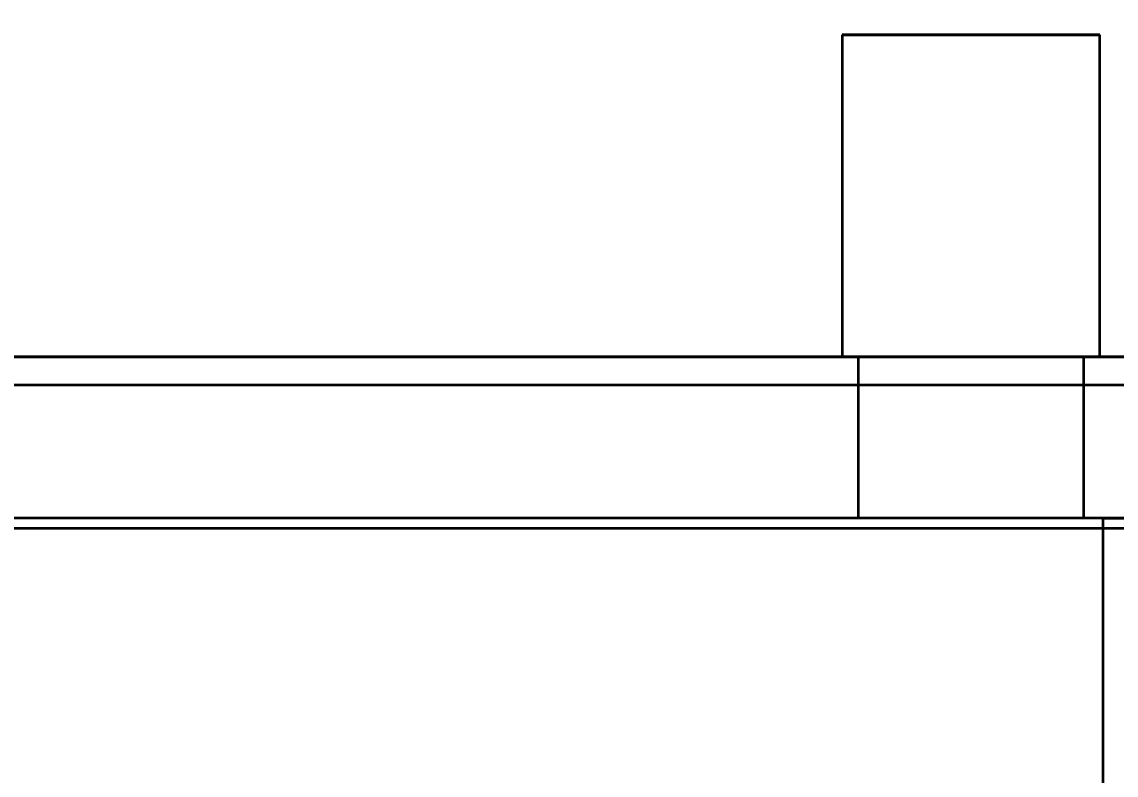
# Model space of a CAD drawing. Header units: millimetres. Extents: x -180 to 3623, y 0 to 2194.
# Drawn here: x 107.71 to 141.66, y 1271.95 to 1295.32 of the extents above; entities that cross this region are included whole.
import ezdxf

# ---------------------------------------------------------------- set-up
doc = ezdxf.new("R2010")
doc.units = ezdxf.units.MM
doc.styles.get("Standard").update_dxf_attribs({"font": 'arial.ttf'})
doc.dimstyles.new('CGJ', dxfattribs={"dimscale": 13, "dimtxt": 2.25, "dimasz": 2.25, "dimexe": 1, "dimexo": 1.25, "dimgap": 1.15, "dimtad": 1, "dimtoh": 1, "dimdec": 1, "dimdsep": 46, "dimtxsty": 'Standard', "dimcen": 0, "dimclrd": 2, "dimclre": 2, "dimclrt": 2, "dimadec": 0, "dimazin": 0, "dimtfac": 1, "dimtdec": 1, "dimtmove": 0, "dimatfit": 0, "dimfxl": 1, "dimtolj": 1, "dimtzin": 0, "dimlwe": -1, "dimarcsym": 2})

# ---------------------------------------------------------------- blocks, each defined once
blk = doc.blocks.new('Drawing View3')
at = {"color": 7, "linetype": 'Continuous', "lineweight": 35}
for p, q in [((16, 34.573), (16, 24.573)), ((16, 34.573), (16, 24.573)), ((16, 34.573), (24, 34.573)), ((24, 34.573), (16, 34.573)), ((24, 24.573), (24, 34.573)), ((24, 24.573), (24, 34.573)), ((43, 24.573), (-37, 24.573)), ((43, 24.573), (-37, 24.573)), ((26.5, 24.573), (-20.5, 24.573)), ((-20.5, 24.573), (26.5, 24.573)), ((16, 24.573), (24, 24.573)), ((24, 24.573), (16, 24.573)), ((16.5, 24.573), (16.5, 19.573)), ((16.5, 24.573), (16.5, 19.573)), ((16.5, 24.573), (23.497, 24.573)), ((16.5, 24.573), (23.497, 24.573)), ((23.5, 19.573), (23.5, 24.573)), ((23.5, 19.573), (23.5, 24.573)), ((43, 23.701), (-37, 23.701)), ((43, 23.701), (-37, 23.701)), ((43, 19.573), (-37, 19.573)), ((43, 19.573), (-37, 19.573)), ((23.5, 19.573), (16.503, 19.573)), ((23.5, 19.573), (16.503, 19.573)), ((24.086, 19.573), (29.086, 19.573)), ((24.086, 19.573), (24.086, 2.573)), ((29.086, 19.573), (24.086, 19.573)), ((24.086, 19.573), (24.086, 2.573)), ((43, 19.246), (-37, 19.246)), ((43, 19.246), (-37, 19.246))]:
    blk.add_line(p, q, dxfattribs=at)
blk = doc.blocks.new('*D56')
at = {"color": 2, "transparency": 16777216}
for p, q in [((-17.587, 1875.925), (-143.5, 1875.925)), ((102.146, 1242.925), (-143.5, 1242.925))]:
    blk.add_line(p, q, dxfattribs=at)
at = {"color": 2, "lineweight": -2, "transparency": 16777216}
blk.add_line((-130.5, 1272.175), (-130.5, 1846.675), dxfattribs=at)
at = {"color": 2, "transparency": 16777216}
for points in [[(-135.375, 1846.675), (-125.625, 1846.675), (-130.5, 1875.925)], [(-135.375, 1272.175), (-125.625, 1272.175), (-130.5, 1242.925)]]:
    blk.add_solid(points, dxfattribs=at)
at = {"layer": 'Defpoints', "color": 0, "transparency": 16777216}
for p in [(-130.5, 1875.925), (-1.337, 1875.925), (118.396, 1242.925)]:
    blk.add_point(p, dxfattribs=at)
at = {"color": 2, "transparency": 16777216, "insert": (-160.384, 1559.425), "char_height": 29.25, "attachment_point": 5, "rotation": 90}
blk.add_mtext('\\A1;750', dxfattribs=at)

msp = doc.modelspace()

# ---------------------------------------------------------------- block references
at = {"color": 7, "linetype": 'Continuous', "lineweight": 35}
msp.add_blockref('Drawing View3', (117.163, 1260.353), dxfattribs=at)

# ---------------------------------------------------------------- dimensions: what is measured, and where the dimension line sits
dim = msp.add_linear_dim(base=(-130.5, 1875.925), p1=(118.396, 1242.925), p2=(-1.337, 1875.925), angle=90, text='750', dimstyle='CGJ')
dim.commit()
dim.dimension.update_dxf_attribs({"geometry": '*D56', "text_midpoint": (-160.384, 1559.425)})

doc.saveas('drawing.dxf')
